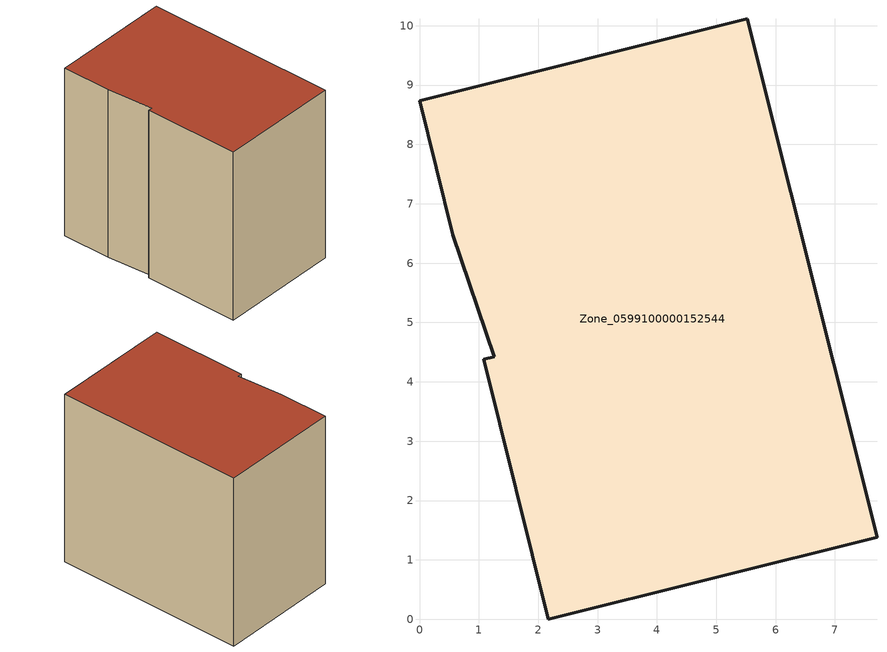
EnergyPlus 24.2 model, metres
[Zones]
Zone_0599100000152544
 floor ground (C_G): 5.52,10.12 7.71,1.38 2.17,0 1.08,4.38 1.26,4.42 0.56,6.48 0,8.74 z0
 wall outside (C_F): 2.17,0 7.71,1.38 5.52,10.12 0,8.74 0.56,6.48 1.26,4.42 1.08,4.38 2.17,0 z0:8.32
 roof outside (C_R): 7.71,1.38 5.52,10.12 0,8.74 0.56,6.48 1.26,4.42 1.08,4.38 2.17,0 z8.32
[BUILDING]
Pand.0599100000152544: North Axis=0; Terrain=City; Loads Convergence Tolerance Value=0.04; Temperature Convergence Tolerance Value=0.4; Solar Distribution=FullExterior; Maximum Number of Warmup Days=25; Minimum Number of Warmup Days=1
[Site:Location]
Rotterdam.The.Hague.AP_ZH_NLD Design_Conditions: Latitude=51.96; Longitude=4.45; Time Zone=1; Elevation=-4.5
[SITE:GROUNDTEMPERATURE:BUILDINGSURFACE]
18, 18, 18, 18, 18, 18, 18, 18, 18, 18, 18, 18
[MATERIAL] Thermal Absorptance=0.9; Solar Absorptance=0.7; Visible Absorptance=0.7
Name | Roughness | Thickness | Conductivity | Density | Specific Heat
G.TC.1975-1991 | MediumSmooth | 0.15 | 0.288461 | 540 | 1210
F.TC.1975-1991 | Rough | 0.3 | 0.230769 | 1920 | 840
R.TC.1975-1991 | MediumRough | 0.2 | 0.153846 | 1500 | 1000
[CONSTRUCTION]
C_G: G.TC.1975-1991
C_F: F.TC.1975-1991
C_R: R.TC.1975-1991
[ZONE]
Zone_0599100000152544: Type=1; Multiplier=1; Ceiling Height=Autocalculate; Volume=Autocalculate; Floor Area=autocalculate; Part of Total Floor Area=Yes
[ZONEINFILTRATION:DESIGNFLOWRATE]
Infil_Zone_0599100000152544: Zone or ZoneList or Space or SpaceList=Zone_0599100000152544; Schedule=AlwaysOn; Design Flow Rate Calculation Method=Flow/Area; Flow Rate per Floor Area=0.003; Constant Term Coefficient=1; Temperature Term Coefficient=0; Velocity Term Coefficient=0; Velocity Squared Term Coefficient=0
[HVACTEMPLATE:ZONE:IDEALLOADSAIRSYSTEM]
Zone_0599100000152544: Maximum Heating Supply Air Temperature=50; Minimum Cooling Supply Air Temperature=13; Maximum Heating Supply Air Humidity Ratio=0.0156; Minimum Cooling Supply Air Humidity Ratio=0.0077; Heating Limit=NoLimit; Cooling Limit=NoLimit; Dehumidification Control Type=ConstantSensibleHeatRatio; Cooling Sensible Heat Ratio=0.7; Dehumidification Setpoint=60; Humidification Control Type=None; Humidification Setpoint=30; Outdoor Air Method=None; Outdoor Air Flow Rate per Person=0.00944; Outdoor Air Flow Rate per Zone Floor Area=0; Outdoor Air Flow Rate per Zone=0; Demand Controlled Ventilation Type=None; Outdoor Air Economizer Type=NoEconomizer; Heat Recovery Type=None; Sensible Heat Recovery Effectiveness=0.7; Latent Heat Recovery Effectiveness=0.65
[ZONECONTROL:THERMOSTAT]
ThermostatControl_Zone_0599100000152544: Zone or ZoneList=Zone_0599100000152544; Control Type Schedule=DualSetpointControlType; Control 1=Thermostat_Zone_0599100000152544; Temperature Difference Between Cutout And Setpoint=0
[THERMOSTATSETPOINT:DUALSETPOINT]
Thermostat_Zone_0599100000152544: Heating Setpoint Temperature Schedule=HeatingSetpoint_Zone_0599100000152544; Cooling Setpoint Temperature Schedule=CoolingSetpoint_Zone_0599100000152544
[SCHEDULE:COMPACT]
HeatingSetpoint_Zone_0599100000152544: Through: 12/31, For: AllDays, Until: 24:00, 21
CoolingSetpoint_Zone_0599100000152544: Through: 12/31, For: AllDays, Until: 24:00, 24
DualSetpointControlType: Through: 12/31, For: AllDays, Until: 24:00, 4
AlwaysOn: Through: 12/31, For: AllDays, Until: 24:00, 1
